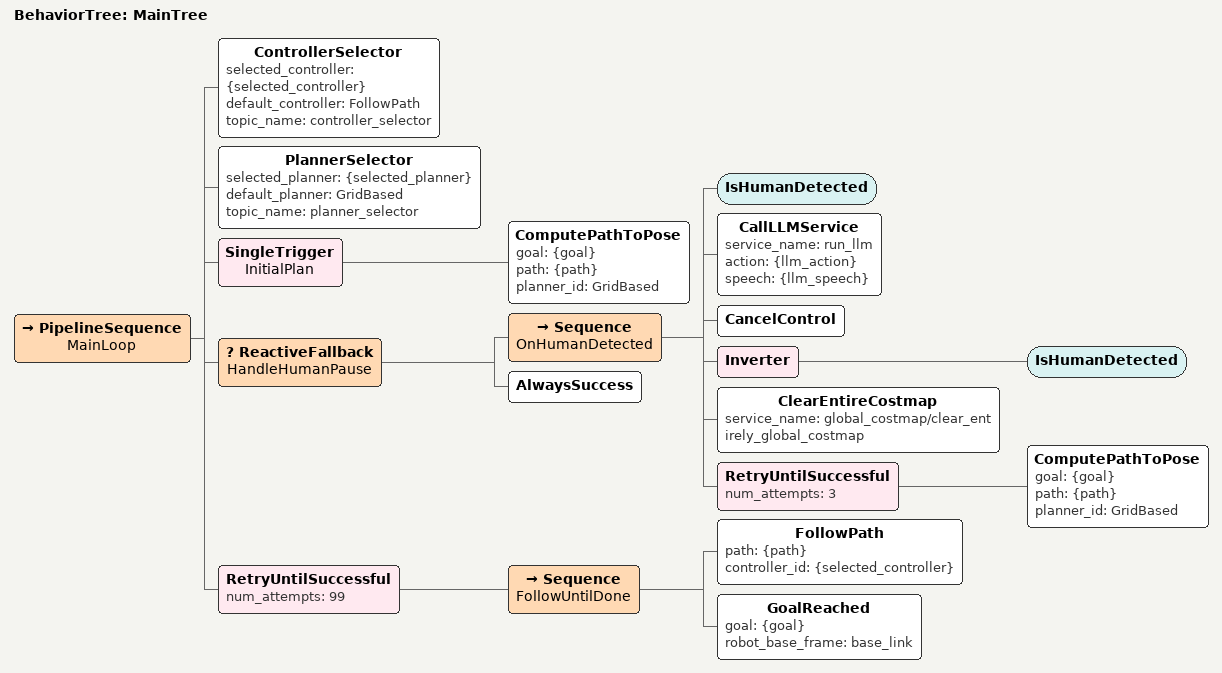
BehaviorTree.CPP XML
<root main_tree_to_execute="MainTree">
  <BehaviorTree ID="MainTree">
    <PipelineSequence name="MainLoop">

      <!-- 1) Controller & Planner selectors -->
      <ControllerSelector
        selected_controller="{selected_controller}"
        default_controller="FollowPath"
        topic_name="controller_selector"/>
      <PlannerSelector
        selected_planner="{selected_planner}"
        default_planner="GridBased"
        topic_name="planner_selector"/>

      <!-- 2) Initial plan once -->
      <SingleTrigger name="InitialPlan">
        <ComputePathToPose
          goal="{goal}"
          path="{path}"
          planner_id="GridBased"/>
      </SingleTrigger>

      <!-- 3) Human‑pause → clear & replan (never halted) -->
      <ReactiveFallback name="HandleHumanPause">
        <Sequence name="OnHumanDetected">
          <IsHumanDetected/>
          <CallLLMService
            service_name="run_llm"
            action="{llm_action}"
            speech="{llm_speech}"/>
          <CancelControl/>
          <Inverter><IsHumanDetected/></Inverter>
          <ClearEntireCostmap
            service_name="global_costmap/clear_entirely_global_costmap"/>
          <!-- This decorator will keep re‑ticking ComputePathToPose
               until it returns SUCCESS, so BT.CPP never halts it. -->
          <RetryUntilSuccessful num_attempts="3">
            <ComputePathToPose
              goal="{goal}"
              path="{path}"
              planner_id="GridBased"/>
          </RetryUntilSuccessful>
        </Sequence>
        <AlwaysSuccess/>
      </ReactiveFallback>

      <!-- 4) Follow & only finish when GoalReached confirms arrival -->
      <!-- Wrapped so FollowPath never gets halted mid‑drive -->
      <RetryUntilSuccessful num_attempts="99">
        <Sequence name="FollowUntilDone">
          <FollowPath
            path="{path}"
            controller_id="{selected_controller}"/>
          <GoalReached
            goal="{goal}"
            robot_base_frame="base_link"/>
        </Sequence>
      </RetryUntilSuccessful>

    </PipelineSequence>
  </BehaviorTree>
</root>
